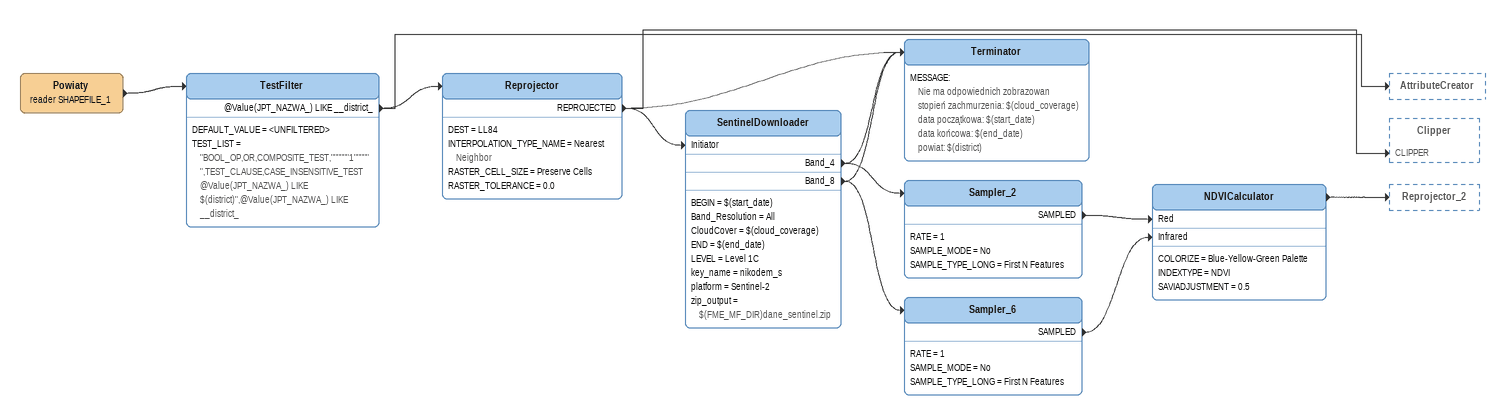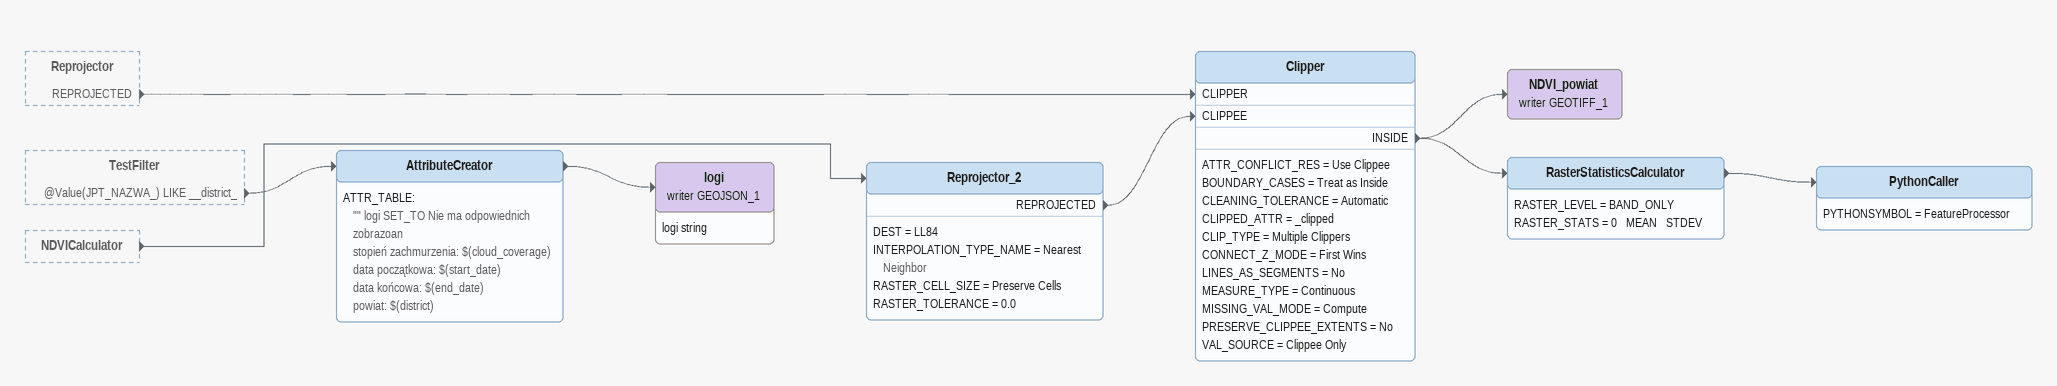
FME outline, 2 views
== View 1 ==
Powiaty (reader SHAPEFILE_1)
    -> TestFilter
TestFilter
    DEFAULT_VALUE = <UNFILTERED>
    TEST_LIST = "BOOL_OP,OR,COMPOSITE_TEST,""""""1"""""",TEST_CLAUSE,CASE_INSENSITIVE_TEST @Value(JPT_NAZWA_) LIKE $(district)",@Value(JPT_NAZWA_) LIKE __district_
    @Value(JPT_NAZWA_) LIKE __district_ -> Reprojector
    @Value(JPT_NAZWA_) LIKE __district_ -> AttributeCreator
Reprojector
    DEST = LL84
    INTERPOLATION_TYPE_NAME = Nearest Neighbor
    RASTER_CELL_SIZE = Preserve Cells
    RASTER_TOLERANCE = 0.0
    REPROJECTED -> SentinelDownloader [Initiator]
    REPROJECTED -> Clipper [CLIPPER]
    REPROJECTED -> Terminator
SentinelDownloader
    BEGIN = $(start_date)
    Band_Resolution = All
    CloudCover = $(cloud_coverage)
    END = $(end_date)
    LEVEL = Level 1C
    key_name = nikodem_s
    platform = Sentinel-2
    zip_output = $(FME_MF_DIR)dane_sentinel.zip
    Band_4 -> Sampler_2
    Band_4 -> Terminator
    Band_8 -> Sampler_6
    Band_8 -> Terminator
Terminator
    MESSAGE:
      Nie ma odpowiednich zobrazowan
      stopień zachmurzenia: $(cloud_coverage)
      data początkowa: $(start_date)
      data końcowa: $(end_date)
      powiat: $(district)
Sampler_2
    RATE = 1
    SAMPLE_MODE = No
    SAMPLE_TYPE_LONG = First N Features
    SAMPLED -> NDVICalculator [Red]
Sampler_6
    RATE = 1
    SAMPLE_MODE = No
    SAMPLE_TYPE_LONG = First N Features
    SAMPLED -> NDVICalculator [Infrared]
NDVICalculator
    COLORIZE = Blue-Yellow-Green Palette
    INDEXTYPE = NDVI
    SAVIADJUSTMENT = 0.5
    -> Reprojector_2

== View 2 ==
Reprojector [outside]
    REPROJECTED -> Clipper [CLIPPER]
TestFilter [outside]
    @Value(JPT_NAZWA_) LIKE __district_ -> AttributeCreator
NDVICalculator [outside]
    -> Reprojector_2
Reprojector_2
    DEST = LL84
    INTERPOLATION_TYPE_NAME = Nearest Neighbor
    RASTER_CELL_SIZE = Preserve Cells
    RASTER_TOLERANCE = 0.0
    REPROJECTED -> Clipper [CLIPPEE]
Clipper
    ATTR_CONFLICT_RES = Use Clippee
    BOUNDARY_CASES = Treat as Inside
    CLEANING_TOLERANCE = Automatic
    CLIPPED_ATTR = _clipped
    CLIP_TYPE = Multiple Clippers
    CONNECT_Z_MODE = First Wins
    LINES_AS_SEGMENTS = No
    MEASURE_TYPE = Continuous
    MISSING_VAL_MODE = Compute
    PRESERVE_CLIPPEE_EXTENTS = No
    VAL_SOURCE = Clippee Only
    INSIDE -> NDVI_powiat (writer GEOTIFF_1)
    INSIDE -> RasterStatisticsCalculator
NDVI_powiat (writer GEOTIFF_1)
RasterStatisticsCalculator
    RASTER_LEVEL = BAND_ONLY
    RASTER_STATS = 0   MEAN   STDEV
    -> PythonCaller
PythonCaller
    PYTHONSYMBOL = FeatureProcessor
AttributeCreator
    ATTR_TABLE:
      "" logi SET_TO Nie ma odpowiednich zobrazoan
      stopień zachmurzenia: $(cloud_coverage)
      data początkowa: $(start_date)
      data końcowa: $(end_date)
      powiat: $(district)
    -> logi (writer GEOJSON_1)
logi (writer GEOJSON_1)
    attributes: logi string
